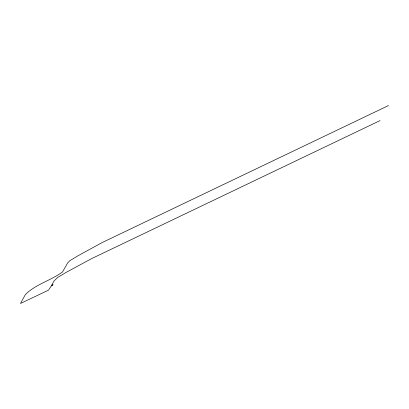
<?xml version="1.0" encoding="UTF-8"?>
<svg xmlns="http://www.w3.org/2000/svg" width="409" height="409" viewBox="0 0 409 409"><rect width="100%" height="100%" fill="white"/><g stroke="black" fill="none" stroke-linecap="round" stroke-linejoin="round"><path stroke-width="0.61" d="M388.55 105.527L102.449 242.414L78.165 255.676L69.985 260.61L67.715 262.798L62.516 271.954C50.956 280.548 35.404 284.275 25.281 294.72L20.496 303.468L48.548 290.134L51.089 286.228L53.073 284.73L51.514 285.477L54.049 280.957L57.424 277.578L66.146 272.384L91.662 258.59L380.099 120.583"/></g></svg>
